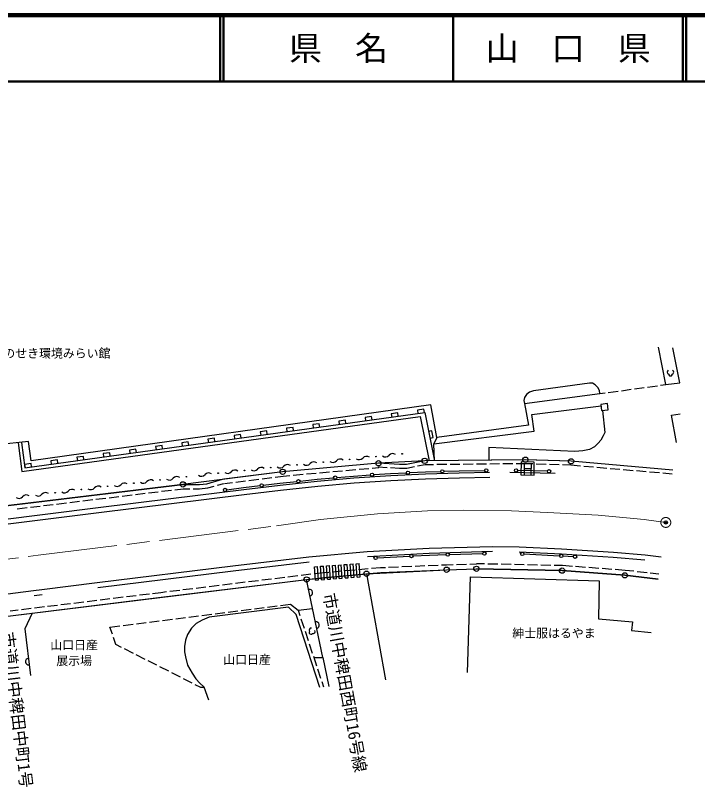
# Model space of a CAD drawing. Units: millimetres at full size, sheet at 1:1000; details may follow other scales. Extents: x 40000 to 680000, y 20000 to 380000.
# Drawn here: x 266730 to 369975, y 264304 to 380000 of the extents above; entities that cross this region are included whole.
import ezdxf
from ezdxf.enums import TextEntityAlignment as Align

# ---------------------------------------------------------------- set-up
doc = ezdxf.new("R2010")
doc.units = ezdxf.units.MM
doc.header["$LTSCALE"] = 1000
doc.header["$PDMODE"] = 32
doc.header["$PDSIZE"] = 500
doc.linetypes.add('CHAIN', pattern=[18.5, 12, -1.5, 3.5, -1.5])
for name, color, linetype, lineweight in [('M-BGD', 7, 'Continuous', 25), ('M-BMK', 2, 'CHAIN', 13), ('M-BMK-HTXT', 7, 'Continuous', 13), ('M-BMK-ROW', 30, 'Continuous', 25), ('M-STR-STRC', 7, 'Continuous', 25), ('M-TTL', 2, 'Continuous', 140), ('M-TTL-LINE', 7, 'Continuous', 50)]:
    doc.layers.add(name, color=color, linetype=linetype, lineweight=lineweight)
doc.layers.add('M-OTRS', color=6, linetype='Continuous')
doc.layers.add('M-TTL-TXT', color=7, linetype='Continuous')
doc.styles.add('ＭＳ ゴシック', font='')
doc.styles.get('ＭＳ ゴシック').set_extended_font_data('MS Gothic')

msp = doc.modelspace()

# ---------------------------------------------------------------- linework, layer by layer
at = {"layer": 'M-BGD'}
for p, q in [((365141, 324118), (364063, 329746)), ((367262, 324358), (366211, 329686)), ((353580, 324341), (345136, 323153)), ((354067, 324312), (353580, 324341)), ((354477, 324090), (354067, 324312)), ((354872, 323676), (354477, 324090)), ((364371, 324011), (365141, 324118)), ((365141, 324118), (367262, 324358)), ((344540, 322957), (344056, 322603)), ((345136, 323153), (344540, 322957)), ((355105, 323222), (354872, 323676)), ((355180, 322735), (355105, 323222)), ((355180, 322735), (355951, 322842)), ((356447, 322910), (357932, 323117)), ((358428, 323186), (359913, 323392)), ((360409, 323461), (361894, 323667)), ((362390, 323736), (363875, 323942)), ((343771, 322143), (343671, 321704)), ((343671, 321704), (343767, 321239)), ((343767, 321239), (355180, 322735)), ((344056, 322603), (343771, 322143)), ((329614, 321025), (269139, 312561)), ((330507, 316106), (329614, 321025)), ((343767, 321239), (344371, 317950)), ((344874, 319562), (355357, 320910)), ((356325, 321227), (355333, 321112)), ((355333, 321112), (355441, 320183)), ((356433, 320298), (356325, 321227)), ((268170, 311512), (328684, 319885)), ((324600, 319824), (323609, 319687)), ((323609, 319687), (323678, 319192)), ((324669, 319329), (324600, 319824)), ((328562, 320372), (327572, 320235)), ((327572, 320235), (327640, 319740)), ((328631, 319877), (328562, 320372)), ((328684, 319885), (330149, 312584)), ((345210, 317051), (344874, 319562)), ((355441, 320183), (356433, 320298)), ((355549, 320196), (355925, 316847)), ((366021, 319474), (367332, 319664)), ((366759, 315353), (366021, 319474)), ((267740, 310948), (327989, 319284)), ((312713, 318180), (311723, 318043)), ((312782, 317684), (312713, 318180)), ((316676, 318728), (315685, 318591)), ((315685, 318591), (315753, 318095)), ((316744, 318233), (316676, 318728)), ((320638, 319276), (319647, 319139)), ((319647, 319139), (319716, 318644)), ((320706, 318781), (320638, 319276)), ((327989, 319284), (329335, 312575)), ((304789, 317083), (303798, 316946)), ((304857, 316588), (304789, 317083)), ((308751, 317631), (307760, 317494)), ((307760, 317494), (307829, 316999)), ((308820, 317136), (308751, 317631)), ((311723, 318043), (311791, 317547)), ((329754, 317094), (329264, 316996)), ((329951, 316114), (329754, 317094)), ((330063, 315118), (345210, 317051)), ((344371, 317950), (330507, 316106)), ((296864, 315987), (295874, 315850)), ((296933, 315491), (296864, 315987)), ((300827, 316535), (299836, 316398)), ((299836, 316398), (299904, 315903)), ((300895, 316040), (300827, 316535)), ((303798, 316946), (303867, 316451)), ((329461, 316015), (329951, 316114)), ((330507, 316106), (330063, 315118)), ((355691, 316329), (355331, 315718)), ((355925, 316847), (355691, 316329)), ((268731, 315473), (213134, 309531)), ((267161, 315291), (267740, 310948)), ((267656, 315358), (268170, 311512)), ((269139, 312561), (268731, 315473)), ((288940, 314890), (287949, 314753)), ((287949, 314753), (288018, 314258)), ((289008, 314395), (288940, 314890)), ((292902, 315438), (291911, 315301)), ((291911, 315301), (291980, 314806)), ((292971, 314943), (292902, 315438)), ((295874, 315850), (295942, 315354)), ((330149, 312584), (330063, 315118)), ((354898, 315227), (354382, 314678)), ((355331, 315718), (354898, 315227)), ((281015, 313794), (280025, 313657)), ((280025, 313657), (280093, 313162)), ((281084, 313299), (281015, 313794)), ((284978, 314342), (283987, 314205)), ((283987, 314205), (284055, 313710)), ((285046, 313847), (284978, 314342)), ((351360, 313980), (338361, 314588)), ((338361, 314588), (338374, 312676)), ((352579, 314063), (351360, 313980)), ((353602, 314264), (352579, 314063)), ((354382, 314678), (353602, 314264)), ((273091, 312697), (272100, 312560)), ((272100, 312560), (272169, 312065)), ((273159, 312202), (273091, 312697)), ((277053, 313246), (276062, 313109)), ((276062, 313109), (276131, 312613)), ((277122, 312750), (277053, 313246)), ((328670, 312567), (325904, 312027)), ((343794, 312736), (328670, 312567)), ((350815, 312494), (343794, 312736)), ((366200, 311157), (350815, 312494)), ((269128, 312149), (268138, 312012)), ((268138, 312012), (268206, 311517)), ((269197, 311654), (269128, 312149)), ((321681, 312197), (307179, 310909)), ((320226, 311365), (318732, 311232)), ((321743, 311500), (320724, 311409)), ((323005, 311519), (321646, 311598)), ((324875, 312011), (321681, 312197)), ((324862, 311411), (323504, 311490)), ((325967, 311428), (324862, 311411)), ((325904, 312027), (324875, 312011)), ((327104, 311650), (325967, 311428)), ((328731, 311968), (327594, 311746)), ((330009, 311982), (328731, 311968)), ((332009, 312005), (330509, 311988)), ((334009, 312027), (332509, 312010)), ((336009, 312049), (334509, 312033)), ((338009, 312072), (336509, 312055)), ((340009, 312094), (338509, 312077)), ((342009, 312116), (340509, 312100)), ((343787, 312136), (342509, 312122)), ((345034, 312093), (343787, 312136)), ((347033, 312024), (345534, 312076)), ((349032, 311955), (347533, 312007)), ((350779, 311895), (349532, 311938)), ((352223, 311769), (350779, 311895)), ((354216, 311596), (352722, 311726)), ((356208, 311423), (354714, 311553)), ((358201, 311250), (356707, 311380)), ((307179, 310909), (298294, 309789)), ((307254, 310213), (306042, 310060)), ((308273, 310303), (307254, 310213)), ((310265, 310480), (308771, 310348)), ((312257, 310657), (310763, 310525)), ((314249, 310834), (312755, 310701)), ((316242, 311011), (314748, 310878)), ((318234, 311188), (316740, 311055)), ((317932, 309970), (323522, 310352)), ((323522, 310352), (328788, 310586)), ((328788, 310586), (333906, 310764)), ((333906, 310764), (338489, 310831)), ((341536, 310839), (348408, 310678)), ((360193, 311077), (358699, 311207)), ((362186, 310904), (360692, 311033)), ((364178, 310730), (362684, 310860)), ((366121, 310562), (364677, 310687)), ((263152, 305493), (292088, 308996)), ((292088, 308996), (294585, 308979)), ((294585, 308979), (295733, 309109)), ((295733, 309109), (298084, 309779)), ((297302, 308880), (298263, 309154)), ((299593, 309247), (298381, 309094)), ((301578, 309497), (300089, 309310)), ((303562, 309747), (302074, 309560)), ((305546, 309998), (304058, 309810)), ((306791, 308874), (312406, 309483)), ((312406, 309483), (317932, 309970)), ((286879, 307711), (288368, 307891)), ((288865, 307951), (290354, 308132)), ((290270, 306865), (301285, 308208)), ((290850, 308192), (292125, 308346)), ((292125, 308346), (293122, 308339)), ((293622, 308336), (294619, 308328)), ((294619, 308328), (295860, 308469)), ((295860, 308469), (296821, 308743)), ((301285, 308208), (306791, 308874)), ((276952, 306509), (278441, 306689)), ((278937, 306749), (280426, 306930)), ((279278, 305496), (290270, 306865)), ((280923, 306990), (282412, 307170)), ((282908, 307230), (284397, 307410)), ((284894, 307471), (286383, 307651)), ((251239, 302032), (279278, 305496)), ((267024, 305307), (268513, 305487)), ((269010, 305547), (270499, 305727)), ((270995, 305788), (272484, 305968)), ((272981, 306028), (274470, 306208)), ((274966, 306268), (276455, 306449)), ((320016, 298108), (329363, 298592)), ((329363, 298592), (338937, 298870)), ((342950, 298811), (349346, 298483)), ((349346, 298483), (357174, 297999)), ((357174, 297999), (361952, 297577)), ((299716, 295914), (311215, 297277)), ((318645, 296123), (320139, 296253)), ((320637, 296297), (321962, 296412)), ((321962, 296412), (322715, 296444)), ((323215, 296466), (324713, 296530)), ((325213, 296551), (326711, 296615)), ((327211, 296636), (328710, 296700)), ((329209, 296721), (330708, 296785)), ((331207, 296806), (331960, 296838)), ((331960, 296838), (332976, 296870)), ((331988, 296089), (336494, 296230)), ((333476, 296886), (334975, 296933)), ((335475, 296949), (336491, 296981)), ((337743, 296954), (336491, 296981)), ((349458, 295958), (336494, 296230)), ((339743, 296912), (338243, 296944)), ((341742, 296870), (340243, 296902)), ((343742, 296828), (342242, 296860)), ((345742, 296787), (344242, 296818)), ((347741, 296745), (346241, 296776)), ((349494, 296708), (348241, 296734)), ((351013, 296593), (349494, 296708)), ((353007, 296442), (351511, 296555)), ((355001, 296291), (353506, 296404)), ((356996, 296140), (355500, 296253)), ((279233, 293402), (299716, 295914)), ((307981, 295021), (309470, 295204)), ((309966, 295265), (311455, 295448)), ((311951, 295508), (312837, 295617)), ((312837, 295617), (314162, 295733)), ((312915, 294871), (322011, 295664)), ((314660, 295776), (316154, 295906)), ((316652, 295950), (318147, 296080)), ((319863, 295477), (322722, 279400)), ((322011, 295664), (331988, 296089)), ((358944, 295240), (349458, 295958)), ((359013, 295987), (357494, 296102)), ((364007, 294679), (358944, 295240)), ((360317, 295843), (359013, 295987)), ((362305, 295622), (360814, 295788)), ((364106, 295423), (362802, 295567)), ((288824, 291915), (312915, 294871)), ((298055, 293803), (299544, 293986)), ((300041, 294047), (301529, 294230)), ((302026, 294291), (303514, 294473)), ((304011, 294534), (305500, 294717)), ((305996, 294778), (307485, 294960)), ((313253, 282808), (310806, 294612)), ((335165, 280533), (335617, 294997)), ((335617, 294997), (355055, 294390)), ((355055, 294390), (354978, 288669)), ((288733, 292660), (289619, 292768)), ((290115, 292829), (291604, 293012)), ((292100, 293073), (293589, 293255)), ((294085, 293316), (295574, 293499)), ((296070, 293560), (297559, 293743)), ((266023, 289117), (288824, 291915)), ((269595, 292195), (270818, 292349)), ((279566, 291535), (281054, 291717)), ((281551, 291778), (283039, 291961)), ((283536, 292022), (285025, 292204)), ((285521, 292265), (287010, 292448)), ((287506, 292509), (288733, 292660)), ((269640, 290316), (271129, 290499)), ((271625, 290560), (273114, 290743)), ((273610, 290804), (275099, 290986)), ((275595, 291047), (277084, 291230)), ((277580, 291291), (279069, 291474)), ((308082, 290413), (296037, 288913)), ((304884, 290423), (306372, 290613)), ((306868, 290676), (308385, 290870)), ((309221, 289308), (308082, 290413)), ((308385, 290870), (309502, 289988)), ((265932, 289861), (267159, 290012)), ((267655, 290073), (269144, 290255)), ((269284, 289517), (268167, 287130)), ((294965, 289157), (296453, 289347)), ((296949, 289410), (298437, 289600)), ((298933, 289663), (300421, 289853)), ((300917, 289917), (302405, 290107)), ((302901, 290170), (304388, 290360)), ((312821, 278285), (309221, 289308)), ((309502, 289988), (311720, 290202)), ((309502, 289988), (309781, 289150)), ((287029, 288144), (288517, 288334)), ((289013, 288397), (290501, 288587)), ((290997, 288651), (292485, 288841)), ((292981, 288904), (294469, 289094)), ((295013, 288430), (294093, 287928)), ((296037, 288913), (295013, 288430)), ((309938, 288675), (310411, 287252)), ((354978, 288669), (360097, 288186)), ((360097, 288186), (359973, 286869)), ((268167, 287130), (269034, 280067)), ((281048, 287381), (282565, 287575)), ((281415, 286309), (281048, 287381)), ((283061, 287638), (284549, 287828)), ((285045, 287891), (286533, 288081)), ((293365, 287223), (292762, 286289)), ((294093, 287928), (293365, 287223)), ((281944, 284763), (281577, 285836)), ((292762, 286289), (292474, 285426)), ((310568, 286777), (311041, 285354)), ((359973, 286869), (362930, 286590)), ((282806, 284327), (281944, 284763)), ((292474, 285426), (292331, 284466)), ((311198, 284879), (311670, 283455)), ((284591, 283424), (283252, 284101)), ((292331, 284466), (292346, 283638)), ((292346, 283638), (292457, 282879)), ((286375, 282522), (285037, 283199)), ((292457, 282879), (292802, 281656)), ((311828, 282981), (312300, 281557)), ((311891, 282790), (313253, 282808)), ((313253, 282808), (314159, 278436)), ((288160, 281619), (286822, 282296)), ((289945, 280716), (288606, 281393)), ((292802, 281656), (293468, 280431)), ((291729, 279813), (290391, 280490)), ((293468, 280431), (294067, 279579)), ((312458, 281083), (312930, 279659)), ((293514, 278911), (292176, 279588)), ((294067, 279579), (294651, 278939)), ((294651, 278939), (295265, 278384)), ((313088, 279185), (313366, 278346)), ((294822, 278249), (293960, 278685)), ((295306, 278265), (294822, 278249)), ((295265, 278384), (295946, 276385))]:
    msp.add_line(p, q, dxfattribs=at)
for centre in [(325268, 313621), (313334, 312368), (317312, 312786), (321290, 313203), (305377, 311533), (309355, 311951), (292608, 310161), (297421, 310698), (301399, 311115), (284667, 309192), (288637, 309677), (272755, 307739), (276726, 308223), (280696, 308708)]:
    msp.add_circle(centre, 50, dxfattribs=at)
for centre, radius, start, end in [((365650, 325991), 299, 113.44836, 257.2818), ((366051, 325991), 299, 282.7182, 66.55164), ((365850, 325683), 267, 176.52859, 3.47141), ((323831, 312942), 725, 52.38909, 139.59472), ((311897, 311689), 725, 52.38909, 139.59472), ((314771, 313047), 725, 232.38909, 319.59472), ((315875, 312107), 725, 52.38909, 139.59472), ((318749, 313464), 725, 232.38909, 319.59472), ((319853, 312524), 725, 52.38909, 139.59472), ((322727, 313882), 725, 232.38909, 319.59472), ((302836, 311794), 725, 232.38909, 319.59472), ((303940, 310854), 725, 52.38909, 139.59472), ((306814, 312212), 725, 232.38909, 319.59472), ((307918, 311272), 725, 52.38909, 139.59472), ((310792, 312629), 725, 232.38909, 319.59472), ((291183, 309459), 725, 53.35409, 140.55972), ((294880, 310959), 725, 232.38909, 319.59472), ((295984, 310019), 725, 52.38909, 139.59472), ((298858, 311377), 725, 232.38909, 319.59472), ((299962, 310437), 725, 52.38909, 139.59472), ((282122, 309411), 725, 233.35409, 320.55972), ((283241, 308490), 725, 53.35409, 140.55972), ((286092, 309895), 725, 233.35409, 320.55972), ((287212, 308974), 725, 53.35409, 140.55972), ((290063, 310380), 725, 233.35409, 320.55972), ((271330, 307036), 725, 53.35409, 140.55972), ((274180, 308442), 725, 233.35409, 320.55972), ((275300, 307521), 725, 53.35409, 140.55972), ((278151, 308926), 725, 233.35409, 320.55972), ((279271, 308005), 725, 53.35409, 140.55972), ((267273, 307595), 725, 233.4419, 320.64754), ((268394, 306676), 725, 53.4419, 140.64754), ((270210, 307957), 725, 233.35409, 320.55972), ((311223, 292600), 500, 281.70951, 101.70951), ((312238, 287704), 500, 281.70951, 101.70951), ((311478, 286950), 299, 77.42367, 221.25711), ((311459, 286582), 267, 140.5039, 327.44671), ((311803, 286713), 299, 246.6935, 30.52694), ((268776, 282168), 500, 96.9968, 276.9968)]:
    msp.add_arc(centre, radius, start, end, dxfattribs=at)
at = {"layer": 'M-BMK'}
for p, q in [((312903, 303678), (321528, 304531)), ((321528, 304531), (329114, 305006)), ((329114, 305006), (334588, 305120)), ((334588, 305120), (341812, 305002)), ((341812, 305002), (347273, 304771)), ((347273, 304771), (354913, 304352)), ((354913, 304352), (361888, 303676)), ((306224, 302713), (312903, 303678)), ((361888, 303676), (365147, 303242)), ((270184, 298265), (306224, 302713)), ((250337, 295807), (270184, 298265))]:
    msp.add_line(p, q, dxfattribs=at)
msp.add_circle((365147, 303242), 750, dxfattribs=at)
at = {"layer": 'M-BMK-ROW'}
for points in [[(366200, 311157), (350815, 312494), (343901, 312733), (328670, 312567), (321681, 312197), (307179, 310909), (292088, 308996), (257306, 304798), (222999, 300573), (188163, 296253), (172760, 294311), (159659, 292835), (145497, 291836), (139123, 291454), (126922, 291293), (107951, 292162), (90604, 293923), (81751, 295381), (70428, 297640), (68472, 298084)], [(211578, 282363), (238858, 285788), (266023, 289117), (310806, 294612), (319863, 295477), (331988, 296089), (336494, 296230), (349458, 295958), (358944, 295240), (364007, 294679)]]:
    msp.add_lwpolyline(points, dxfattribs=at)
for centre in [(321681, 312197), (328670, 312567), (343901, 312733), (350815, 312494), (307179, 310909), (292088, 308996), (331988, 296089), (336494, 296230), (349458, 295958), (319863, 295477), (358944, 295240), (310806, 294612)]:
    msp.add_circle(centre, 400, dxfattribs=at)
at = {"layer": 'M-OTRS'}
msp.add_point((365147, 303242), dxfattribs=at)
at = {"layer": 'M-STR-STRC'}
for p, q in [((343255, 312428), (343212, 310428)), ((345254, 312385), (343255, 312428)), ((345212, 310386), (345254, 312385)), ((343754, 310502), (343790, 312201)), ((343774, 311417), (344765, 311395)), ((344782, 312190), (344745, 310486)), ((315392, 310048), (317909, 310270)), ((317909, 310270), (320458, 310444)), ((320957, 310478), (323506, 310652)), ((323506, 310652), (325891, 310758)), ((326391, 310780), (328777, 310885)), ((328777, 310885), (331088, 310966)), ((331588, 310983), (333899, 311064)), ((333899, 311064), (337734, 311120)), ((333925, 310014), (338500, 310081)), ((347242, 311006), (342743, 311111)), ((343212, 310428), (345212, 310386)), ((304251, 308869), (306757, 309172)), ((306757, 309172), (309318, 309450)), ((309815, 309504), (312377, 309782)), ((312377, 309782), (314894, 310004)), ((312480, 308737), (317991, 309223)), ((317991, 309223), (323565, 309603)), ((323565, 309603), (328814, 309836)), ((328814, 309836), (333925, 310014)), ((298720, 308197), (301249, 308505)), ((301249, 308505), (303755, 308809)), ((301375, 307463), (306876, 308129)), ((306876, 308129), (312480, 308737)), ((290360, 306121), (301375, 307463)), ((279371, 304751), (290360, 306121)), ((251331, 301287), (279371, 304751)), ((311127, 298022), (319977, 298857)), ((319977, 298857), (329333, 299341)), ((329333, 299341), (338915, 299620)), ((332403, 298380), (337458, 298527)), ((338915, 299620), (342988, 299560)), ((342988, 299560), (349389, 299232)), ((349389, 299232), (357230, 298747)), ((357230, 298747), (362018, 298324)), ((299627, 296659), (311127, 298022)), ((321479, 297883), (326410, 298139)), ((326910, 298164), (329375, 298292)), ((329375, 298292), (331903, 298366)), ((343684, 298473), (349080, 298196)), ((349579, 298168), (351169, 298070)), ((362018, 298324), (364452, 298025)), ((279141, 294146), (299627, 296659)), ((312015, 296533), (312463, 296566)), ((312165, 294507), (312015, 296533)), ((312614, 294541), (312463, 296566)), ((312912, 296599), (313361, 296633)), ((313063, 294574), (312912, 296599)), ((313512, 294607), (313361, 296633)), ((313810, 296666), (314259, 296700)), ((313960, 294641), (313810, 296666)), ((314409, 294674), (314259, 296700)), ((314707, 296733), (315156, 296766)), ((314858, 294707), (314707, 296733)), ((315307, 294741), (315156, 296766)), ((315605, 296800), (316054, 296833)), ((315755, 294774), (315605, 296800)), ((316204, 294808), (316054, 296833)), ((316502, 296866), (316951, 296900)), ((316653, 294841), (316502, 296866)), ((317102, 294874), (316951, 296900)), ((317400, 296933), (317849, 296967)), ((317550, 294908), (317400, 296933)), ((317999, 294941), (317849, 296967)), ((318297, 297000), (318746, 297033)), ((318448, 294974), (318297, 297000)), ((318897, 295008), (318746, 297033)), ((270724, 293093), (279141, 294146)), ((312165, 294507), (312614, 294541)), ((313063, 294574), (313512, 294607)), ((313960, 294641), (314409, 294674)), ((314858, 294707), (315307, 294741)), ((315755, 294774), (316204, 294808)), ((316653, 294841), (317102, 294874)), ((317550, 294908), (317999, 294941)), ((318448, 294974), (318897, 295008)), ((257716, 291457), (269502, 292939)), ((269502, 292939), (270724, 293093))]:
    msp.add_line(p, q, dxfattribs=at)
for centre in [(331338, 310975), (337984, 311123), (342493, 311117), (347492, 311000), (315143, 310026), (320707, 310461), (326141, 310769), (304003, 308839), (309567, 309477), (298472, 308167), (332153, 298373), (337708, 298534), (343434, 298486), (321230, 297870), (326660, 298151), (349329, 298184), (351419, 298054)]:
    msp.add_circle(centre, 250, dxfattribs=at)
at = {"layer": 'M-TTL'}
msp.add_line((680000, 380000), (40000, 380000), dxfattribs=at)
at = {"layer": 'M-TTL-LINE'}
for p, q in [((297750, 380000), (297750, 370000)), ((298250, 380000), (298250, 370000)), ((333000, 380000), (333000, 370000)), ((367750, 380000), (367750, 370000)), ((368250, 380000), (368250, 370000)), ((40000, 370000), (680000, 370000))]:
    msp.add_line(p, q, dxfattribs=at)

# ---------------------------------------------------------------- texts
at = {"layer": 'M-BGD', "style": 'ＭＳ ゴシック'}
for s, p in [('しものせき環境みらい館', (271219, 328829)), ('山口日産', (275628, 284681)), ('展示場', (275638, 282294)), ('山口日産', (301788, 282476))]:
    msp.add_text(s, height=1320, dxfattribs=at).set_placement(p, align=Align.MIDDLE_CENTER)
msp.add_text('紳士服はるやま', height=1320, dxfattribs=at).set_placement((341930, 285419), align=Align.BOTTOM_LEFT)
at = {"layer": 'M-BMK-HTXT', "style": 'ＭＳ ゴシック'}
for s, rotation, p in [('市道川中稗田西町16号線', 280.085, (314206, 292544)), ('市道川中稗田中町1号線', 276.978, (265557, 286662))]:
    msp.add_text(s, height=1833, rotation=rotation, dxfattribs=at).set_placement(p, align=Align.MIDDLE_LEFT)
at = {"layer": 'M-TTL-TXT', "style": 'ＭＳ ゴシック'}
for s, p in [('県\u3000名', (315625, 375000)), ('山\u3000口\u3000県', (350375, 375000))]:
    msp.add_text(s, height=3666, dxfattribs=at).set_placement(p, align=Align.MIDDLE_CENTER)

doc.saveas('drawing.dxf')
